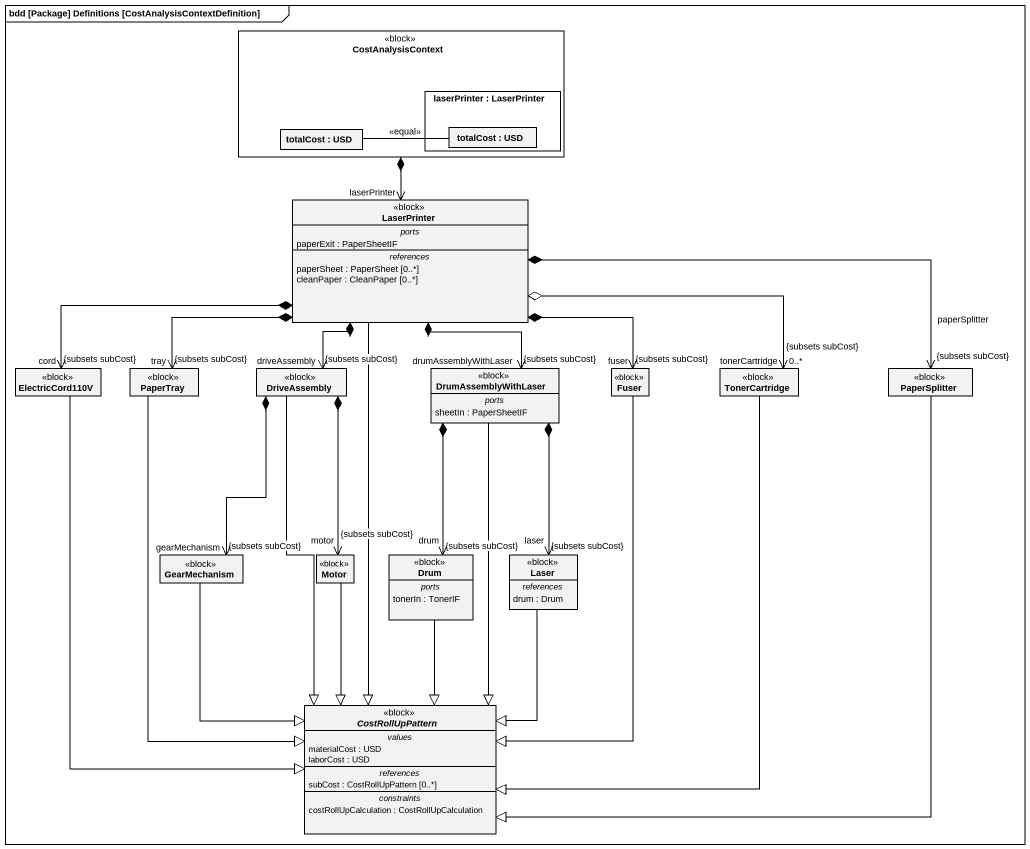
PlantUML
@startuml
mainframe bdd [Package] Definitions [CostAnalysisContextDefinition]
allowmixing
hide circle
hide empty members
rectangle CostAnalysisContext <<block>> {
  rectangle "laserPrinter : LaserPrinter" as laserPrinter {
    rectangle "totalCost : USD" as totalCost_2
  }
  rectangle "totalCost : USD" as totalCost
}
class LaserPrinter <<block>> {
  -- ports --
  paperExit : PaperSheetIF
  -- references --
  paperSheet : PaperSheet [0..*]
  cleanPaper : CleanPaper [0..*]
}
class ElectricCord110V <<block>>
class PaperTray <<block>>
class DriveAssembly <<block>>
class DrumAssemblyWithLaser <<block>> {
  -- ports --
  sheetIn : PaperSheetIF
}
class Fuser <<block>>
class TonerCartridge <<block>>
class PaperSplitter <<block>>
class GearMechanism <<block>>
class Motor <<block>>
class Drum <<block>> {
  -- ports --
  tonerIn : TonerIF
}
class Laser <<block>> {
  -- references --
  drum : Drum
}
abstract class CostRollUpPattern <<block>> {
  -- values --
  materialCost : USD
  laborCost : USD
  -- references --
  subCost : CostRollUpPattern [0..*]
  -- constraints --
  costRollUpCalculation : CostRollUpCalculation
}
CostAnalysisContext *--> "laserPrinter" LaserPrinter
totalCost -right- totalCost_2 : <<equal>>
LaserPrinter *--> "driveAssembly\n{subsets subCost}" DriveAssembly
LaserPrinter *--> "drumAssemblyWithLaser\n{subsets subCost}" DrumAssemblyWithLaser
LaserPrinter *-right-> "fuser\n{subsets subCost}" Fuser
LaserPrinter o-right-> "tonerCartridge\n0..*\n{subsets subCost}" TonerCartridge
LaserPrinter *-right-> "paperSplitter\n{subsets subCost}" PaperSplitter
LaserPrinter --|> CostRollUpPattern
ElectricCord110V "cord\n{subsets subCost}" <-right-* LaserPrinter
ElectricCord110V --|> CostRollUpPattern
PaperTray "tray\n{subsets subCost}" <-right-* LaserPrinter
PaperTray --|> CostRollUpPattern
DriveAssembly *--> "gearMechanism\n{subsets subCost}" GearMechanism
DriveAssembly *--> "motor\n{subsets subCost}" Motor
DriveAssembly --|> CostRollUpPattern
DrumAssemblyWithLaser *--> "drum\n{subsets subCost}" Drum
DrumAssemblyWithLaser *--> "laser\n{subsets subCost}" Laser
DrumAssemblyWithLaser --|> CostRollUpPattern
Fuser --|> CostRollUpPattern
TonerCartridge --|> CostRollUpPattern
PaperSplitter --|> CostRollUpPattern
GearMechanism --|> CostRollUpPattern
Motor --|> CostRollUpPattern
Drum --|> CostRollUpPattern
Laser --|> CostRollUpPattern
@enduml
